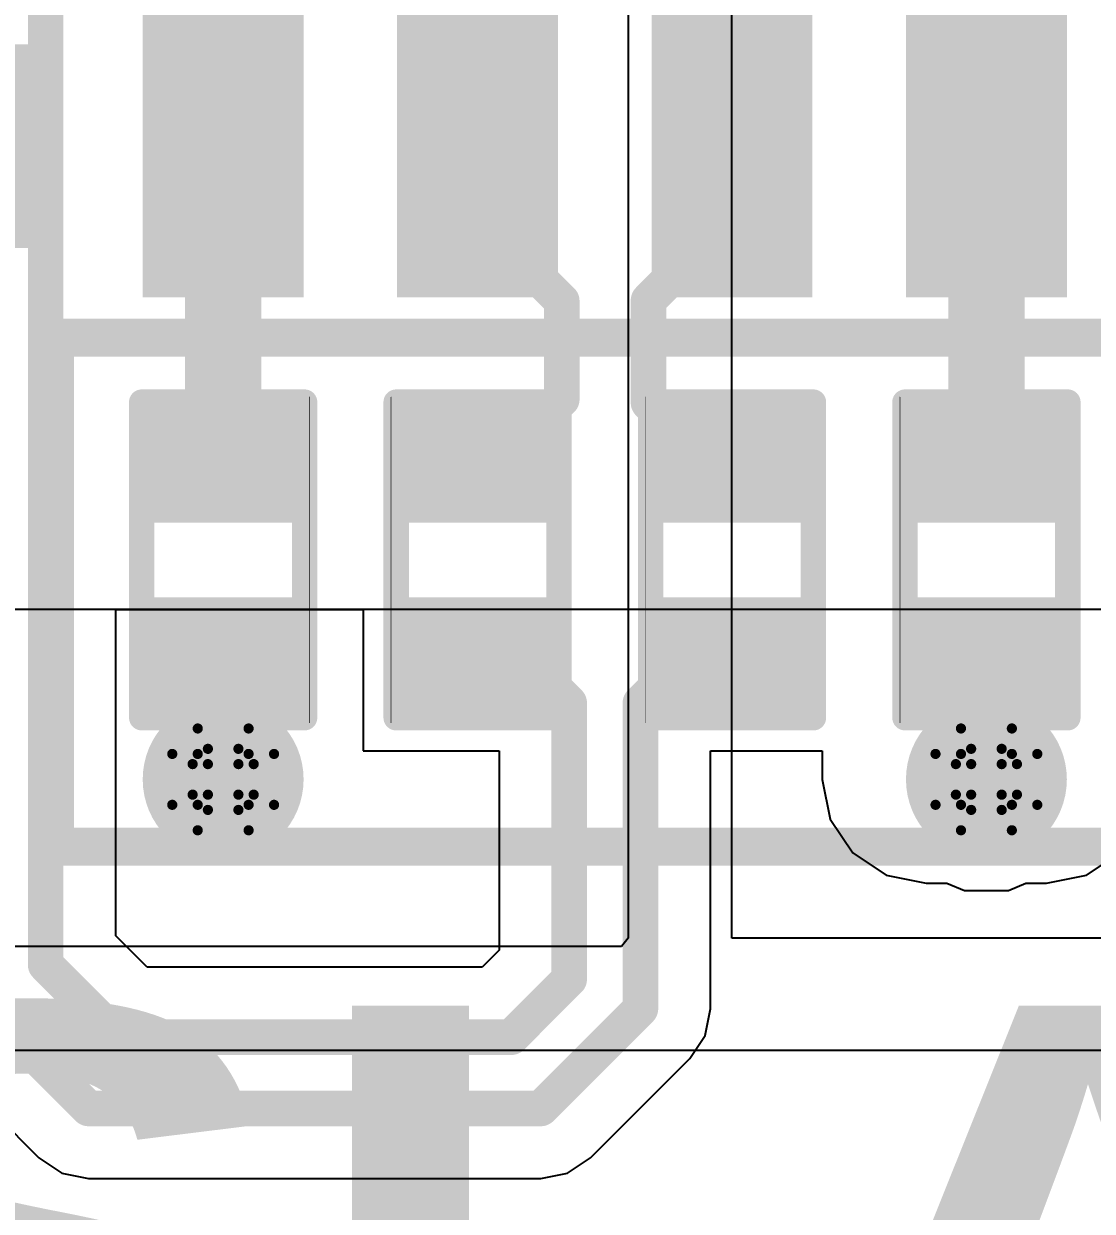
# Model space of a CAD drawing. Header units: inches. Extents: x -5 to 5258, y -4 to 5281.
# Drawn here: x 48.49 to 53.82, y 15.96 to 21.89 of the extents above; entities that cross this region are included whole.
import ezdxf

# ---------------------------------------------------------------- set-up
doc = ezdxf.new("R2010")
doc.units = ezdxf.units.IN
for name, color, linetype in [('Bottom Layer', 5, 'Continuous'), ('Bottom Solder', 6, 'Continuous'), ('Drill Drawing', 1, 'Continuous'), ('Top Layer', 1, 'Continuous'), ('Top Overlay', 2, 'Continuous'), ('Top Paste', 8, 'Continuous'), ('Top Solder', 216, 'Continuous'), ('Via Holes', 16, 'Continuous')]:
    doc.layers.add(name, color=color, linetype=linetype)
doc.styles.add('Arial', font='', dxfattribs={"height": 0.2})
doc.styles.add('Arial Black_Bold', font='', dxfattribs={"height": 0.2})
doc.styles.get('Arial').set_extended_font_data('Arial')
doc.styles.get('Arial Black_Bold').set_extended_font_data('Arial Black', bold=True)

# ---------------------------------------------------------------- blocks, each defined once
blk = doc.blocks.new('SOIC_8_0_154___3_90___W______11')
at = {"layer": 'Top Layer'}
for points in [[(-3.475, 1.605), (-3.475, 2.205), (-1.925, 2.205), (-1.925, 1.605)], [(1.925, 1.605), (1.925, 2.205), (3.475, 2.205), (3.475, 1.605)], [(-3.475, 0.335), (-3.475, 0.935), (-1.925, 0.935), (-1.925, 0.335)], [(1.925, 0.335), (1.925, 0.935), (3.475, 0.935), (3.475, 0.335)], [(-3.475, -0.935), (-3.475, -0.335), (-1.925, -0.335), (-1.925, -0.935)], [(1.925, -0.935), (1.925, -0.335), (3.475, -0.335), (3.475, -0.935)], [(-3.475, -2.205), (-3.475, -1.605), (-1.925, -1.605), (-1.925, -2.205)], [(1.925, -2.205), (1.925, -1.605), (3.475, -1.605), (3.475, -2.205)]]:
    blk.add_hatch(color=1, dxfattribs=at).paths.add_polyline_path(points)
at = {"layer": 'Top Overlay'}
blk.add_hatch(color=2, dxfattribs=at).paths.add_polyline_path([(-1.8382, 1.6258), (-1.4826, 1.6258), (-1.4826, 2.21), (-1.8382, 2.21)])
at = {"layer": 'Top Paste'}
for points in [[(-3.475, 1.605), (-3.475, 2.205), (-1.925, 2.205), (-1.925, 1.605)], [(1.925, 1.605), (1.925, 2.205), (3.475, 2.205), (3.475, 1.605)], [(-3.475, 0.335), (-3.475, 0.935), (-1.925, 0.935), (-1.925, 0.335)], [(1.925, 0.335), (1.925, 0.935), (3.475, 0.935), (3.475, 0.335)], [(-3.475, -0.935), (-3.475, -0.335), (-1.925, -0.335), (-1.925, -0.935)], [(1.925, -0.935), (1.925, -0.335), (3.475, -0.335), (3.475, -0.935)], [(-3.475, -2.205), (-3.475, -1.605), (-1.925, -1.605), (-1.925, -2.205)], [(1.925, -2.205), (1.925, -1.605), (3.475, -1.605), (3.475, -2.205)]]:
    blk.add_hatch(color=8, dxfattribs=at).paths.add_polyline_path(points)
at = {"layer": 'Top Solder'}
for points in [[(-3.5766, 1.5034), (-3.5766, 2.3066), (-1.8234, 2.3066), (-1.8234, 1.5034)], [(1.8234, 1.5034), (1.8234, 2.3066), (3.5766, 2.3066), (3.5766, 1.5034)], [(-3.5766, 0.2334), (-3.5766, 1.0366), (-1.8234, 1.0366), (-1.8234, 0.2334)], [(1.8234, 0.2334), (1.8234, 1.0366), (3.5766, 1.0366), (3.5766, 0.2334)], [(-3.5766, -1.0366), (-3.5766, -0.2334), (-1.8234, -0.2334), (-1.8234, -1.0366)], [(1.8234, -1.0366), (1.8234, -0.2334), (3.5766, -0.2334), (3.5766, -1.0366)], [(-3.5766, -2.3066), (-3.5766, -1.5034), (-1.8234, -1.5034), (-1.8234, -2.3066)], [(1.8234, -2.3066), (1.8234, -1.5034), (3.5766, -1.5034), (3.5766, -2.3066)]]:
    blk.add_hatch(color=216, dxfattribs=at).paths.add_polyline_path(points)
at = {"layer": 'Top Overlay'}
for points in [[(1.8034, 2.5146, 0.127, 0.127, 0), (-1.8288, 2.5146, 0.127, 0.127, 0)], [(-3.667, 1.9304, 0.127, 0.127, 0), (-3.794, 2.0574, 0.127, 0.127, 0)], [(-3.794, 1.8034, 0.127, 0.127, 0), (-3.794, 2.0574, 0.127, 0.127, 0)], [(-3.794, 1.8034, 0.127, 0.127, 0), (-3.667, 1.9304, 0.127, 0.127, 0)], [(1.8034, -2.5146, 0.127, 0.127, 0), (-1.8288, -2.5146, 0.127, 0.127, 0)]]:
    blk.add_lwpolyline(points, format="xyseb", dxfattribs=at)
for points in [[(-1.8605, 2.5146, 0.0635, 0.0635, 1), (-1.7971, 2.5146, 0.0635, 0.0635, 1)], [(1.7716, 2.5146, 0.0635, 0.0635, 1), (1.8352, 2.5146, 0.0635, 0.0635, 1)], [(-3.8258, 2.0574, 0.0635, 0.0635, 1), (-3.7623, 2.0574, 0.0635, 0.0635, 1)], [(-3.8258, 2.0574, 0.0635, 0.0635, 1), (-3.7623, 2.0574, 0.0635, 0.0635, 1)], [(-3.6988, 1.9304, 0.0635, 0.0635, 1), (-3.6353, 1.9304, 0.0635, 0.0635, 1)], [(-3.6988, 1.9304, 0.0635, 0.0635, 1), (-3.6353, 1.9304, 0.0635, 0.0635, 1)], [(-3.8258, 1.8034, 0.0635, 0.0635, 1), (-3.7623, 1.8034, 0.0635, 0.0635, 1)], [(-3.8258, 1.8034, 0.0635, 0.0635, 1), (-3.7623, 1.8034, 0.0635, 0.0635, 1)], [(-1.8605, -2.5146, 0.0635, 0.0635, 1), (-1.7971, -2.5146, 0.0635, 0.0635, 1)], [(1.7716, -2.5146, 0.0635, 0.0635, 1), (1.8352, -2.5146, 0.0635, 0.0635, 1)]]:
    blk.add_lwpolyline(points, format="xyseb", close=True, dxfattribs=at)
blk = doc.blocks.new('R___0402_72')
at = {"layer": 'Top Layer'}
for points in [[(-0.6985, -0.3175), (-0.6985, 0.3175), (-0.2413, 0.3175), (-0.2413, -0.3175)], [(0.2413, -0.3175), (0.2413, 0.3175), (0.6985, 0.3175), (0.6985, -0.3175)]]:
    blk.add_hatch(color=1, dxfattribs=at).paths.add_polyline_path(points)
at = {"layer": 'Top Paste'}
for points in [[(-0.6985, -0.3175), (-0.6985, 0.3175), (-0.2413, 0.3175), (-0.2413, -0.3175)], [(0.2413, -0.3175), (0.2413, 0.3175), (0.6985, 0.3175), (0.6985, -0.3175)]]:
    blk.add_hatch(color=8, dxfattribs=at).paths.add_polyline_path(points)
at = {"layer": 'Top Solder'}
for points in [[(-0.7535, -0.3725), (-0.7535, 0.3725), (-0.1863, 0.3725), (-0.1863, -0.3725)], [(0.1863, -0.3725), (0.1863, 0.3725), (0.7535, 0.3725), (0.7535, -0.3725)]]:
    blk.add_hatch(color=216, dxfattribs=at).paths.add_polyline_path(points)
at = {"layer": 'Top Overlay'}
for points in [[(-0.7874, 0.4064, 0.127, 0.127, 0), (0.7874, 0.4064, 0.127, 0.127, 0)], [(-0.7874, 0.4064, 0.127, 0.127, 0), (-0.7874, -0.4064, 0.127, 0.127, 0)], [(0.7874, 0.4064, 0.127, 0.127, 0), (0.7874, -0.4064, 0.127, 0.127, 0)], [(-0.7874, -0.4064, 0.127, 0.127, 0), (0.7874, -0.4064, 0.127, 0.127, 0)], [(-0.8128, -0.4318, 0.00323, 0.00323, 0), (0.8128, -0.4318, 0.00323, 0.00323, 0)]]:
    blk.add_lwpolyline(points, format="xyseb", dxfattribs=at)
for points in [[(-0.8191, 0.4064, 0.0635, 0.0635, 1), (-0.7556, 0.4064, 0.0635, 0.0635, 1)], [(-0.8191, 0.4064, 0.0635, 0.0635, 1), (-0.7556, 0.4064, 0.0635, 0.0635, 1)], [(0.7556, 0.4064, 0.0635, 0.0635, 1), (0.8191, 0.4064, 0.0635, 0.0635, 1)], [(0.7556, 0.4064, 0.0635, 0.0635, 1), (0.8191, 0.4064, 0.0635, 0.0635, 1)], [(-0.8191, -0.4064, 0.0635, 0.0635, 1), (-0.7556, -0.4064, 0.0635, 0.0635, 1)], [(-0.8191, -0.4064, 0.0635, 0.0635, 1), (-0.7556, -0.4064, 0.0635, 0.0635, 1)], [(0.7556, -0.4064, 0.0635, 0.0635, 1), (0.8191, -0.4064, 0.0635, 0.0635, 1)], [(0.7556, -0.4064, 0.0635, 0.0635, 1), (0.8191, -0.4064, 0.0635, 0.0635, 1)], [(-0.8136, -0.4318, 0.00161, 0.00161, 1), (-0.812, -0.4318, 0.00161, 0.00161, 1)], [(0.812, -0.4318, 0.00161, 0.00161, 1), (0.8136, -0.4318, 0.00161, 0.00161, 1)]]:
    blk.add_lwpolyline(points, format="xyseb", close=True, dxfattribs=at)
blk = doc.blocks.new('R___0402_75')
at = {"layer": 'Top Layer'}
for points in [[(-0.6985, -0.3175), (-0.6985, 0.3175), (-0.2413, 0.3175), (-0.2413, -0.3175)], [(0.2413, -0.3175), (0.2413, 0.3175), (0.6985, 0.3175), (0.6985, -0.3175)]]:
    blk.add_hatch(color=1, dxfattribs=at).paths.add_polyline_path(points)
at = {"layer": 'Top Paste'}
for points in [[(-0.6985, -0.3175), (-0.6985, 0.3175), (-0.2413, 0.3175), (-0.2413, -0.3175)], [(0.2413, -0.3175), (0.2413, 0.3175), (0.6985, 0.3175), (0.6985, -0.3175)]]:
    blk.add_hatch(color=8, dxfattribs=at).paths.add_polyline_path(points)
at = {"layer": 'Top Solder'}
for points in [[(-0.7535, -0.3725), (-0.7535, 0.3725), (-0.1863, 0.3725), (-0.1863, -0.3725)], [(0.1863, -0.3725), (0.1863, 0.3725), (0.7535, 0.3725), (0.7535, -0.3725)]]:
    blk.add_hatch(color=216, dxfattribs=at).paths.add_polyline_path(points)
at = {"layer": 'Top Overlay'}
for points in [[(0.7874, 0.4064, 0.127, 0.127, 0), (-0.7874, 0.4064, 0.127, 0.127, 0)], [(-0.7874, -0.4064, 0.127, 0.127, 0), (-0.7874, 0.4064, 0.127, 0.127, 0)], [(0.7874, -0.4064, 0.127, 0.127, 0), (0.7874, 0.4064, 0.127, 0.127, 0)], [(0.7874, -0.4064, 0.127, 0.127, 0), (-0.7874, -0.4064, 0.127, 0.127, 0)], [(0.8128, -0.4318, 0.00323, 0.00323, 0), (-0.8128, -0.4318, 0.00323, 0.00323, 0)]]:
    blk.add_lwpolyline(points, format="xyseb", dxfattribs=at)
for points in [[(-0.8191, 0.4064, 0.0635, 0.0635, 1), (-0.7556, 0.4064, 0.0635, 0.0635, 1)], [(-0.8191, 0.4064, 0.0635, 0.0635, 1), (-0.7556, 0.4064, 0.0635, 0.0635, 1)], [(0.7556, 0.4064, 0.0635, 0.0635, 1), (0.8191, 0.4064, 0.0635, 0.0635, 1)], [(0.7556, 0.4064, 0.0635, 0.0635, 1), (0.8191, 0.4064, 0.0635, 0.0635, 1)], [(-0.8191, -0.4064, 0.0635, 0.0635, 1), (-0.7556, -0.4064, 0.0635, 0.0635, 1)], [(-0.8191, -0.4064, 0.0635, 0.0635, 1), (-0.7556, -0.4064, 0.0635, 0.0635, 1)], [(0.7556, -0.4064, 0.0635, 0.0635, 1), (0.8191, -0.4064, 0.0635, 0.0635, 1)], [(0.7556, -0.4064, 0.0635, 0.0635, 1), (0.8191, -0.4064, 0.0635, 0.0635, 1)], [(-0.8136, -0.4318, 0.00161, 0.00161, 1), (-0.812, -0.4318, 0.00161, 0.00161, 1)], [(0.812, -0.4318, 0.00161, 0.00161, 1), (0.8136, -0.4318, 0.00161, 0.00161, 1)]]:
    blk.add_lwpolyline(points, format="xyseb", close=True, dxfattribs=at)
blk = doc.blocks.new('R___0402_80')
at = {"layer": 'Top Layer'}
for points in [[(-0.6985, -0.3175), (-0.6985, 0.3175), (-0.2413, 0.3175), (-0.2413, -0.3175)], [(0.2413, -0.3175), (0.2413, 0.3175), (0.6985, 0.3175), (0.6985, -0.3175)]]:
    blk.add_hatch(color=1, dxfattribs=at).paths.add_polyline_path(points)
at = {"layer": 'Top Paste'}
for points in [[(-0.6985, -0.3175), (-0.6985, 0.3175), (-0.2413, 0.3175), (-0.2413, -0.3175)], [(0.2413, -0.3175), (0.2413, 0.3175), (0.6985, 0.3175), (0.6985, -0.3175)]]:
    blk.add_hatch(color=8, dxfattribs=at).paths.add_polyline_path(points)
at = {"layer": 'Top Solder'}
for points in [[(-0.7535, -0.3725), (-0.7535, 0.3725), (-0.1863, 0.3725), (-0.1863, -0.3725)], [(0.1863, -0.3725), (0.1863, 0.3725), (0.7535, 0.3725), (0.7535, -0.3725)]]:
    blk.add_hatch(color=216, dxfattribs=at).paths.add_polyline_path(points)
at = {"layer": 'Top Overlay'}
for points in [[(0.7874, 0.4064, 0.127, 0.127, 0), (-0.7874, 0.4064, 0.127, 0.127, 0)], [(-0.7874, -0.4064, 0.127, 0.127, 0), (-0.7874, 0.4064, 0.127, 0.127, 0)], [(0.7874, -0.4064, 0.127, 0.127, 0), (0.7874, 0.4064, 0.127, 0.127, 0)], [(0.7874, -0.4064, 0.127, 0.127, 0), (-0.7874, -0.4064, 0.127, 0.127, 0)], [(0.8128, -0.4318, 0.00323, 0.00323, 0), (-0.8128, -0.4318, 0.00323, 0.00323, 0)]]:
    blk.add_lwpolyline(points, format="xyseb", dxfattribs=at)
for points in [[(-0.8191, 0.4064, 0.0635, 0.0635, 1), (-0.7556, 0.4064, 0.0635, 0.0635, 1)], [(-0.8191, 0.4064, 0.0635, 0.0635, 1), (-0.7556, 0.4064, 0.0635, 0.0635, 1)], [(0.7556, 0.4064, 0.0635, 0.0635, 1), (0.8191, 0.4064, 0.0635, 0.0635, 1)], [(0.7556, 0.4064, 0.0635, 0.0635, 1), (0.8191, 0.4064, 0.0635, 0.0635, 1)], [(-0.8191, -0.4064, 0.0635, 0.0635, 1), (-0.7556, -0.4064, 0.0635, 0.0635, 1)], [(-0.8191, -0.4064, 0.0635, 0.0635, 1), (-0.7556, -0.4064, 0.0635, 0.0635, 1)], [(0.7556, -0.4064, 0.0635, 0.0635, 1), (0.8191, -0.4064, 0.0635, 0.0635, 1)], [(0.7556, -0.4064, 0.0635, 0.0635, 1), (0.8191, -0.4064, 0.0635, 0.0635, 1)], [(-0.8136, -0.4318, 0.00161, 0.00161, 1), (-0.812, -0.4318, 0.00161, 0.00161, 1)], [(0.812, -0.4318, 0.00161, 0.00161, 1), (0.8136, -0.4318, 0.00161, 0.00161, 1)]]:
    blk.add_lwpolyline(points, format="xyseb", close=True, dxfattribs=at)
blk = doc.blocks.new('R___0402_83')
at = {"layer": 'Top Layer'}
for points in [[(-0.6985, -0.3175), (-0.6985, 0.3175), (-0.2413, 0.3175), (-0.2413, -0.3175)], [(0.2413, -0.3175), (0.2413, 0.3175), (0.6985, 0.3175), (0.6985, -0.3175)]]:
    blk.add_hatch(color=1, dxfattribs=at).paths.add_polyline_path(points)
at = {"layer": 'Top Paste'}
for points in [[(-0.6985, -0.3175), (-0.6985, 0.3175), (-0.2413, 0.3175), (-0.2413, -0.3175)], [(0.2413, -0.3175), (0.2413, 0.3175), (0.6985, 0.3175), (0.6985, -0.3175)]]:
    blk.add_hatch(color=8, dxfattribs=at).paths.add_polyline_path(points)
at = {"layer": 'Top Solder'}
for points in [[(-0.7535, -0.3725), (-0.7535, 0.3725), (-0.1863, 0.3725), (-0.1863, -0.3725)], [(0.1863, -0.3725), (0.1863, 0.3725), (0.7535, 0.3725), (0.7535, -0.3725)]]:
    blk.add_hatch(color=216, dxfattribs=at).paths.add_polyline_path(points)
at = {"layer": 'Top Overlay'}
for points in [[(0.7874, 0.4064, 0.127, 0.127, 0), (-0.7874, 0.4064, 0.127, 0.127, 0)], [(-0.7874, -0.4064, 0.127, 0.127, 0), (-0.7874, 0.4064, 0.127, 0.127, 0)], [(0.7874, -0.4064, 0.127, 0.127, 0), (0.7874, 0.4064, 0.127, 0.127, 0)], [(0.7874, -0.4064, 0.127, 0.127, 0), (-0.7874, -0.4064, 0.127, 0.127, 0)], [(0.8128, -0.4318, 0.00323, 0.00323, 0), (-0.8128, -0.4318, 0.00323, 0.00323, 0)]]:
    blk.add_lwpolyline(points, format="xyseb", dxfattribs=at)
for points in [[(-0.8191, 0.4064, 0.0635, 0.0635, 1), (-0.7556, 0.4064, 0.0635, 0.0635, 1)], [(-0.8191, 0.4064, 0.0635, 0.0635, 1), (-0.7556, 0.4064, 0.0635, 0.0635, 1)], [(0.7556, 0.4064, 0.0635, 0.0635, 1), (0.8191, 0.4064, 0.0635, 0.0635, 1)], [(0.7556, 0.4064, 0.0635, 0.0635, 1), (0.8191, 0.4064, 0.0635, 0.0635, 1)], [(-0.8191, -0.4064, 0.0635, 0.0635, 1), (-0.7556, -0.4064, 0.0635, 0.0635, 1)], [(-0.8191, -0.4064, 0.0635, 0.0635, 1), (-0.7556, -0.4064, 0.0635, 0.0635, 1)], [(0.7556, -0.4064, 0.0635, 0.0635, 1), (0.8191, -0.4064, 0.0635, 0.0635, 1)], [(0.7556, -0.4064, 0.0635, 0.0635, 1), (0.8191, -0.4064, 0.0635, 0.0635, 1)], [(-0.8136, -0.4318, 0.00161, 0.00161, 1), (-0.812, -0.4318, 0.00161, 0.00161, 1)], [(0.812, -0.4318, 0.00161, 0.00161, 1), (0.8136, -0.4318, 0.00161, 0.00161, 1)]]:
    blk.add_lwpolyline(points, format="xyseb", close=True, dxfattribs=at)

msp = doc.modelspace()

# ---------------------------------------------------------------- hatches: boundary and pattern name
at = {"layer": 'Bottom Layer'}
h = msp.add_hatch(color=5, dxfattribs=at)
edge = h.paths.add_edge_path()
edge.add_arc((49.4814, 18.116), 0.3, 0, 360)
h = msp.add_hatch(color=5, dxfattribs=at)
edge = h.paths.add_edge_path()
edge.add_arc((53.2914, 18.116), 0.3, 0, 360)
at = {"layer": 'Bottom Solder'}
h = msp.add_hatch(color=6, dxfattribs=at)
edge = h.paths.add_edge_path()
edge.add_arc((49.4814, 18.116), 0.4016, 0, 360)
h = msp.add_hatch(color=6, dxfattribs=at)
edge = h.paths.add_edge_path()
edge.add_arc((53.2914, 18.116), 0.4016, 0, 360)
at = {"layer": 'Top Layer'}
for points in [[(49.7821, 18.7424), (49.18, 18.7424), (49.18, 18.116), (49.7821, 18.116)], [(53.5921, 18.7424), (52.99, 18.7424), (52.99, 18.116), (53.5921, 18.116)]]:
    msp.add_hatch(color=1, dxfattribs=at).paths.add_polyline_path(points)
h = msp.add_hatch(color=1, dxfattribs=at)
edge = h.paths.add_edge_path()
edge.add_arc((49.4814, 18.116), 0.3, 0, 360)
h = msp.add_hatch(color=1, dxfattribs=at)
edge = h.paths.add_edge_path()
edge.add_arc((53.2914, 18.116), 0.3, 0, 360)
at = {"layer": 'Top Solder'}
h = msp.add_hatch(color=216, dxfattribs=at)
edge = h.paths.add_edge_path()
edge.add_arc((49.4814, 18.116), 0.4016, 0, 360)
h = msp.add_hatch(color=216, dxfattribs=at)
edge = h.paths.add_edge_path()
edge.add_arc((53.2914, 18.116), 0.4016, 0, 360)
at = {"layer": 'Via Holes'}
h = msp.add_hatch(color=7, dxfattribs=at)
edge = h.paths.add_edge_path()
edge.add_arc((49.4814, 18.116), 0.15, 0, 360)
h = msp.add_hatch(color=7, dxfattribs=at)
edge = h.paths.add_edge_path()
edge.add_arc((53.2914, 18.116), 0.15, 0, 360)

# ---------------------------------------------------------------- linework, layer by layer
at = {"layer": 'Bottom Layer'}
for p, q in [((52.0214, 17.3228), (52.0214, 26.4633)), ((51.5035, 25.9453), (51.5035, 17.3228)), ((51.5035, 17.3228), (51.4699, 17.282)), ((62.8396, 17.3228), (52.0214, 17.3228)), ((51.4699, 17.282), (12.167, 17.282)), ((12.167, 16.764), (63.373, 16.764))]:
    msp.add_line(p, q, dxfattribs=at)
at = {"layer": 'Drill Drawing'}
for points in [[(49.3544, 18.243, 0.0508, 0.0508, 0), (49.3544, 18.37, 0.0508, 0.0508, 0)], [(49.3544, 18.37, 0.0508, 0.0508, 0), (49.6084, 18.37, 0.0508, 0.0508, 0)], [(49.6084, 18.243, 0.0508, 0.0508, 0), (49.6084, 18.37, 0.0508, 0.0508, 0)], [(53.1644, 18.243, 0.0508, 0.0508, 0), (53.1644, 18.37, 0.0508, 0.0508, 0)], [(53.1644, 18.37, 0.0508, 0.0508, 0), (53.4184, 18.37, 0.0508, 0.0508, 0)], [(53.4184, 18.243, 0.0508, 0.0508, 0), (53.4184, 18.37, 0.0508, 0.0508, 0)], [(49.2274, 17.989, 0.0508, 0.0508, 0), (49.2274, 18.243, 0.0508, 0.0508, 0)], [(49.2274, 18.243, 0.0508, 0.0508, 0), (49.3544, 18.243, 0.0508, 0.0508, 0)], [(49.4052, 18.1922, 0.0508, 0.0508, 0), (49.4052, 18.2684, 0.0508, 0.0508, 0)], [(49.4052, 18.2684, 0.0508, 0.0508, 0), (49.5576, 18.2684, 0.0508, 0.0508, 0)], [(49.5576, 18.1922, 0.0508, 0.0508, 0), (49.5576, 18.2684, 0.0508, 0.0508, 0)], [(49.6084, 18.243, 0.0508, 0.0508, 0), (49.7354, 18.243, 0.0508, 0.0508, 0)], [(49.7354, 17.989, 0.0508, 0.0508, 0), (49.7354, 18.243, 0.0508, 0.0508, 0)], [(53.0374, 17.989, 0.0508, 0.0508, 0), (53.0374, 18.243, 0.0508, 0.0508, 0)], [(53.0374, 18.243, 0.0508, 0.0508, 0), (53.1644, 18.243, 0.0508, 0.0508, 0)], [(53.2152, 18.1922, 0.0508, 0.0508, 0), (53.2152, 18.2684, 0.0508, 0.0508, 0)], [(53.2152, 18.2684, 0.0508, 0.0508, 0), (53.3676, 18.2684, 0.0508, 0.0508, 0)], [(53.3676, 18.1922, 0.0508, 0.0508, 0), (53.3676, 18.2684, 0.0508, 0.0508, 0)], [(53.4184, 18.243, 0.0508, 0.0508, 0), (53.5454, 18.243, 0.0508, 0.0508, 0)], [(53.5454, 17.989, 0.0508, 0.0508, 0), (53.5454, 18.243, 0.0508, 0.0508, 0)], [(49.329, 18.0398, 0.0508, 0.0508, 0), (49.329, 18.1922, 0.0508, 0.0508, 0)], [(49.329, 18.1922, 0.0508, 0.0508, 0), (49.4052, 18.1922, 0.0508, 0.0508, 0)], [(49.5576, 18.1922, 0.0508, 0.0508, 0), (49.6338, 18.1922, 0.0508, 0.0508, 0)], [(49.6338, 18.0398, 0.0508, 0.0508, 0), (49.6338, 18.1922, 0.0508, 0.0508, 0)], [(53.139, 18.0398, 0.0508, 0.0508, 0), (53.139, 18.1922, 0.0508, 0.0508, 0)], [(53.139, 18.1922, 0.0508, 0.0508, 0), (53.2152, 18.1922, 0.0508, 0.0508, 0)], [(53.3676, 18.1922, 0.0508, 0.0508, 0), (53.4438, 18.1922, 0.0508, 0.0508, 0)], [(53.4438, 18.0398, 0.0508, 0.0508, 0), (53.4438, 18.1922, 0.0508, 0.0508, 0)], [(49.329, 18.0398, 0.0508, 0.0508, 0), (49.4052, 18.0398, 0.0508, 0.0508, 0)], [(49.4052, 17.9636, 0.0508, 0.0508, 0), (49.4052, 18.0398, 0.0508, 0.0508, 0)], [(49.5576, 18.0398, 0.0508, 0.0508, 0), (49.6338, 18.0398, 0.0508, 0.0508, 0)], [(49.5576, 17.9636, 0.0508, 0.0508, 0), (49.5576, 18.0398, 0.0508, 0.0508, 0)], [(53.139, 18.0398, 0.0508, 0.0508, 0), (53.2152, 18.0398, 0.0508, 0.0508, 0)], [(53.2152, 17.9636, 0.0508, 0.0508, 0), (53.2152, 18.0398, 0.0508, 0.0508, 0)], [(53.3676, 18.0398, 0.0508, 0.0508, 0), (53.4438, 18.0398, 0.0508, 0.0508, 0)], [(53.3676, 17.9636, 0.0508, 0.0508, 0), (53.3676, 18.0398, 0.0508, 0.0508, 0)], [(49.2274, 17.989, 0.0508, 0.0508, 0), (49.3544, 17.989, 0.0508, 0.0508, 0)], [(49.3544, 17.862, 0.0508, 0.0508, 0), (49.3544, 17.989, 0.0508, 0.0508, 0)], [(49.4052, 17.9636, 0.0508, 0.0508, 0), (49.5576, 17.9636, 0.0508, 0.0508, 0)], [(49.6084, 17.989, 0.0508, 0.0508, 0), (49.7354, 17.989, 0.0508, 0.0508, 0)], [(49.6084, 17.862, 0.0508, 0.0508, 0), (49.6084, 17.989, 0.0508, 0.0508, 0)], [(53.0374, 17.989, 0.0508, 0.0508, 0), (53.1644, 17.989, 0.0508, 0.0508, 0)], [(53.1644, 17.862, 0.0508, 0.0508, 0), (53.1644, 17.989, 0.0508, 0.0508, 0)], [(53.2152, 17.9636, 0.0508, 0.0508, 0), (53.3676, 17.9636, 0.0508, 0.0508, 0)], [(53.4184, 17.989, 0.0508, 0.0508, 0), (53.5454, 17.989, 0.0508, 0.0508, 0)], [(53.4184, 17.862, 0.0508, 0.0508, 0), (53.4184, 17.989, 0.0508, 0.0508, 0)], [(49.3544, 17.862, 0.0508, 0.0508, 0), (49.6084, 17.862, 0.0508, 0.0508, 0)], [(53.1644, 17.862, 0.0508, 0.0508, 0), (53.4184, 17.862, 0.0508, 0.0508, 0)]]:
    msp.add_lwpolyline(points, format="xyseb", dxfattribs=at)
for points in [[(49.3417, 18.37, 0.0254, 0.0254, 1), (49.3671, 18.37, 0.0254, 0.0254, 1)], [(49.3417, 18.37, 0.0254, 0.0254, 1), (49.3671, 18.37, 0.0254, 0.0254, 1)], [(49.5957, 18.37, 0.0254, 0.0254, 1), (49.6211, 18.37, 0.0254, 0.0254, 1)], [(49.5957, 18.37, 0.0254, 0.0254, 1), (49.6211, 18.37, 0.0254, 0.0254, 1)], [(53.1517, 18.37, 0.0254, 0.0254, 1), (53.1771, 18.37, 0.0254, 0.0254, 1)], [(53.1517, 18.37, 0.0254, 0.0254, 1), (53.1771, 18.37, 0.0254, 0.0254, 1)], [(53.4057, 18.37, 0.0254, 0.0254, 1), (53.4311, 18.37, 0.0254, 0.0254, 1)], [(53.4057, 18.37, 0.0254, 0.0254, 1), (53.4311, 18.37, 0.0254, 0.0254, 1)], [(49.2147, 18.243, 0.0254, 0.0254, 1), (49.2401, 18.243, 0.0254, 0.0254, 1)], [(49.2147, 18.243, 0.0254, 0.0254, 1), (49.2401, 18.243, 0.0254, 0.0254, 1)], [(49.3417, 18.243, 0.0254, 0.0254, 1), (49.3671, 18.243, 0.0254, 0.0254, 1)], [(49.3417, 18.243, 0.0254, 0.0254, 1), (49.3671, 18.243, 0.0254, 0.0254, 1)], [(49.3925, 18.2684, 0.0254, 0.0254, 1), (49.4179, 18.2684, 0.0254, 0.0254, 1)], [(49.3925, 18.2684, 0.0254, 0.0254, 1), (49.4179, 18.2684, 0.0254, 0.0254, 1)], [(49.5449, 18.2684, 0.0254, 0.0254, 1), (49.5703, 18.2684, 0.0254, 0.0254, 1)], [(49.5449, 18.2684, 0.0254, 0.0254, 1), (49.5703, 18.2684, 0.0254, 0.0254, 1)], [(49.5957, 18.243, 0.0254, 0.0254, 1), (49.6211, 18.243, 0.0254, 0.0254, 1)], [(49.5957, 18.243, 0.0254, 0.0254, 1), (49.6211, 18.243, 0.0254, 0.0254, 1)], [(49.7227, 18.243, 0.0254, 0.0254, 1), (49.7481, 18.243, 0.0254, 0.0254, 1)], [(49.7227, 18.243, 0.0254, 0.0254, 1), (49.7481, 18.243, 0.0254, 0.0254, 1)], [(53.0247, 18.243, 0.0254, 0.0254, 1), (53.0501, 18.243, 0.0254, 0.0254, 1)], [(53.0247, 18.243, 0.0254, 0.0254, 1), (53.0501, 18.243, 0.0254, 0.0254, 1)], [(53.1517, 18.243, 0.0254, 0.0254, 1), (53.1771, 18.243, 0.0254, 0.0254, 1)], [(53.1517, 18.243, 0.0254, 0.0254, 1), (53.1771, 18.243, 0.0254, 0.0254, 1)], [(53.2025, 18.2684, 0.0254, 0.0254, 1), (53.2279, 18.2684, 0.0254, 0.0254, 1)], [(53.2025, 18.2684, 0.0254, 0.0254, 1), (53.2279, 18.2684, 0.0254, 0.0254, 1)], [(53.3549, 18.2684, 0.0254, 0.0254, 1), (53.3803, 18.2684, 0.0254, 0.0254, 1)], [(53.3549, 18.2684, 0.0254, 0.0254, 1), (53.3803, 18.2684, 0.0254, 0.0254, 1)], [(53.4057, 18.243, 0.0254, 0.0254, 1), (53.4311, 18.243, 0.0254, 0.0254, 1)], [(53.4057, 18.243, 0.0254, 0.0254, 1), (53.4311, 18.243, 0.0254, 0.0254, 1)], [(53.5327, 18.243, 0.0254, 0.0254, 1), (53.5581, 18.243, 0.0254, 0.0254, 1)], [(53.5327, 18.243, 0.0254, 0.0254, 1), (53.5581, 18.243, 0.0254, 0.0254, 1)], [(49.3163, 18.1922, 0.0254, 0.0254, 1), (49.3417, 18.1922, 0.0254, 0.0254, 1)], [(49.3163, 18.1922, 0.0254, 0.0254, 1), (49.3417, 18.1922, 0.0254, 0.0254, 1)], [(49.3925, 18.1922, 0.0254, 0.0254, 1), (49.4179, 18.1922, 0.0254, 0.0254, 1)], [(49.3925, 18.1922, 0.0254, 0.0254, 1), (49.4179, 18.1922, 0.0254, 0.0254, 1)], [(49.5449, 18.1922, 0.0254, 0.0254, 1), (49.5703, 18.1922, 0.0254, 0.0254, 1)], [(49.5449, 18.1922, 0.0254, 0.0254, 1), (49.5703, 18.1922, 0.0254, 0.0254, 1)], [(49.6211, 18.1922, 0.0254, 0.0254, 1), (49.6465, 18.1922, 0.0254, 0.0254, 1)], [(49.6211, 18.1922, 0.0254, 0.0254, 1), (49.6465, 18.1922, 0.0254, 0.0254, 1)], [(53.1263, 18.1922, 0.0254, 0.0254, 1), (53.1517, 18.1922, 0.0254, 0.0254, 1)], [(53.1263, 18.1922, 0.0254, 0.0254, 1), (53.1517, 18.1922, 0.0254, 0.0254, 1)], [(53.2025, 18.1922, 0.0254, 0.0254, 1), (53.2279, 18.1922, 0.0254, 0.0254, 1)], [(53.2025, 18.1922, 0.0254, 0.0254, 1), (53.2279, 18.1922, 0.0254, 0.0254, 1)], [(53.3549, 18.1922, 0.0254, 0.0254, 1), (53.3803, 18.1922, 0.0254, 0.0254, 1)], [(53.3549, 18.1922, 0.0254, 0.0254, 1), (53.3803, 18.1922, 0.0254, 0.0254, 1)], [(53.4311, 18.1922, 0.0254, 0.0254, 1), (53.4565, 18.1922, 0.0254, 0.0254, 1)], [(53.4311, 18.1922, 0.0254, 0.0254, 1), (53.4565, 18.1922, 0.0254, 0.0254, 1)], [(49.3163, 18.0398, 0.0254, 0.0254, 1), (49.3417, 18.0398, 0.0254, 0.0254, 1)], [(49.3163, 18.0398, 0.0254, 0.0254, 1), (49.3417, 18.0398, 0.0254, 0.0254, 1)], [(49.3925, 18.0398, 0.0254, 0.0254, 1), (49.4179, 18.0398, 0.0254, 0.0254, 1)], [(49.3925, 18.0398, 0.0254, 0.0254, 1), (49.4179, 18.0398, 0.0254, 0.0254, 1)], [(49.5449, 18.0398, 0.0254, 0.0254, 1), (49.5703, 18.0398, 0.0254, 0.0254, 1)], [(49.5449, 18.0398, 0.0254, 0.0254, 1), (49.5703, 18.0398, 0.0254, 0.0254, 1)], [(49.6211, 18.0398, 0.0254, 0.0254, 1), (49.6465, 18.0398, 0.0254, 0.0254, 1)], [(49.6211, 18.0398, 0.0254, 0.0254, 1), (49.6465, 18.0398, 0.0254, 0.0254, 1)], [(53.1263, 18.0398, 0.0254, 0.0254, 1), (53.1517, 18.0398, 0.0254, 0.0254, 1)], [(53.1263, 18.0398, 0.0254, 0.0254, 1), (53.1517, 18.0398, 0.0254, 0.0254, 1)], [(53.2025, 18.0398, 0.0254, 0.0254, 1), (53.2279, 18.0398, 0.0254, 0.0254, 1)], [(53.2025, 18.0398, 0.0254, 0.0254, 1), (53.2279, 18.0398, 0.0254, 0.0254, 1)], [(53.3549, 18.0398, 0.0254, 0.0254, 1), (53.3803, 18.0398, 0.0254, 0.0254, 1)], [(53.3549, 18.0398, 0.0254, 0.0254, 1), (53.3803, 18.0398, 0.0254, 0.0254, 1)], [(53.4311, 18.0398, 0.0254, 0.0254, 1), (53.4565, 18.0398, 0.0254, 0.0254, 1)], [(53.4311, 18.0398, 0.0254, 0.0254, 1), (53.4565, 18.0398, 0.0254, 0.0254, 1)], [(49.2147, 17.989, 0.0254, 0.0254, 1), (49.2401, 17.989, 0.0254, 0.0254, 1)], [(49.2147, 17.989, 0.0254, 0.0254, 1), (49.2401, 17.989, 0.0254, 0.0254, 1)], [(49.3417, 17.989, 0.0254, 0.0254, 1), (49.3671, 17.989, 0.0254, 0.0254, 1)], [(49.3417, 17.989, 0.0254, 0.0254, 1), (49.3671, 17.989, 0.0254, 0.0254, 1)], [(49.3925, 17.9636, 0.0254, 0.0254, 1), (49.4179, 17.9636, 0.0254, 0.0254, 1)], [(49.3925, 17.9636, 0.0254, 0.0254, 1), (49.4179, 17.9636, 0.0254, 0.0254, 1)], [(49.5449, 17.9636, 0.0254, 0.0254, 1), (49.5703, 17.9636, 0.0254, 0.0254, 1)], [(49.5449, 17.9636, 0.0254, 0.0254, 1), (49.5703, 17.9636, 0.0254, 0.0254, 1)], [(49.5957, 17.989, 0.0254, 0.0254, 1), (49.6211, 17.989, 0.0254, 0.0254, 1)], [(49.5957, 17.989, 0.0254, 0.0254, 1), (49.6211, 17.989, 0.0254, 0.0254, 1)], [(49.7227, 17.989, 0.0254, 0.0254, 1), (49.7481, 17.989, 0.0254, 0.0254, 1)], [(49.7227, 17.989, 0.0254, 0.0254, 1), (49.7481, 17.989, 0.0254, 0.0254, 1)], [(53.0247, 17.989, 0.0254, 0.0254, 1), (53.0501, 17.989, 0.0254, 0.0254, 1)], [(53.0247, 17.989, 0.0254, 0.0254, 1), (53.0501, 17.989, 0.0254, 0.0254, 1)], [(53.1517, 17.989, 0.0254, 0.0254, 1), (53.1771, 17.989, 0.0254, 0.0254, 1)], [(53.1517, 17.989, 0.0254, 0.0254, 1), (53.1771, 17.989, 0.0254, 0.0254, 1)], [(53.2025, 17.9636, 0.0254, 0.0254, 1), (53.2279, 17.9636, 0.0254, 0.0254, 1)], [(53.2025, 17.9636, 0.0254, 0.0254, 1), (53.2279, 17.9636, 0.0254, 0.0254, 1)], [(53.3549, 17.9636, 0.0254, 0.0254, 1), (53.3803, 17.9636, 0.0254, 0.0254, 1)], [(53.3549, 17.9636, 0.0254, 0.0254, 1), (53.3803, 17.9636, 0.0254, 0.0254, 1)], [(53.4057, 17.989, 0.0254, 0.0254, 1), (53.4311, 17.989, 0.0254, 0.0254, 1)], [(53.4057, 17.989, 0.0254, 0.0254, 1), (53.4311, 17.989, 0.0254, 0.0254, 1)], [(53.5327, 17.989, 0.0254, 0.0254, 1), (53.5581, 17.989, 0.0254, 0.0254, 1)], [(53.5327, 17.989, 0.0254, 0.0254, 1), (53.5581, 17.989, 0.0254, 0.0254, 1)], [(49.3417, 17.862, 0.0254, 0.0254, 1), (49.3671, 17.862, 0.0254, 0.0254, 1)], [(49.3417, 17.862, 0.0254, 0.0254, 1), (49.3671, 17.862, 0.0254, 0.0254, 1)], [(49.5957, 17.862, 0.0254, 0.0254, 1), (49.6211, 17.862, 0.0254, 0.0254, 1)], [(49.5957, 17.862, 0.0254, 0.0254, 1), (49.6211, 17.862, 0.0254, 0.0254, 1)], [(53.1517, 17.862, 0.0254, 0.0254, 1), (53.1771, 17.862, 0.0254, 0.0254, 1)], [(53.1517, 17.862, 0.0254, 0.0254, 1), (53.1771, 17.862, 0.0254, 0.0254, 1)], [(53.4057, 17.862, 0.0254, 0.0254, 1), (53.4311, 17.862, 0.0254, 0.0254, 1)], [(53.4057, 17.862, 0.0254, 0.0254, 1), (53.4311, 17.862, 0.0254, 0.0254, 1)]]:
    msp.add_lwpolyline(points, format="xyseb", close=True, dxfattribs=at)
at = {"layer": 'Top Layer'}
for p, q in [((54.1045, 18.9635), (44.6435, 18.9635)), ((48.945, 17.3354), (48.945, 18.9635)), ((48.945, 18.9635), (50.18, 18.9635)), ((50.18, 18.9635), (50.18, 18.2586)), ((50.18, 18.2586), (50.8574, 18.2586)), ((50.8574, 18.2586), (50.859, 18.2583)), ((50.859, 18.2583), (50.859, 17.2632)), ((51.9139, 18.2583), (51.9155, 18.2586)), ((51.9139, 16.9711), (51.9139, 18.2583)), ((51.9155, 18.2586), (52.4721, 18.2586)), ((52.4721, 18.2586), (52.4721, 18.116)), ((52.4721, 18.116), (52.5115, 17.9178)), ((52.5115, 17.9178), (52.6238, 17.7497)), ((52.6238, 17.7497), (52.7918, 17.6374)), ((53.7903, 17.6374), (53.9584, 17.7497)), ((52.7918, 17.6374), (52.99, 17.598)), ((53.5921, 17.598), (53.7903, 17.6374)), ((52.99, 17.598), (53.0942, 17.598)), ((53.0942, 17.598), (53.1812, 17.562)), ((53.1812, 17.562), (53.4016, 17.562)), ((53.4016, 17.562), (53.4886, 17.598)), ((53.4886, 17.598), (53.5921, 17.598)), ((49.1013, 17.1791), (48.945, 17.3354)), ((50.859, 17.2632), (50.775, 17.1791)), ((50.775, 17.1791), (49.1013, 17.1791)), ((51.8872, 16.8373), (51.9139, 16.9711)), ((51.9139, 16.9711), (51.9139, 16.9711)), ((51.8115, 16.7239), (51.8872, 16.8373)), ((47.9926, 16.7961), (48.562, 16.2267)), ((51.3143, 16.2267), (51.8115, 16.7239)), ((51.8115, 16.7239), (51.8115, 16.7239)), ((48.562, 16.2267), (48.6754, 16.1509)), ((51.2009, 16.1509), (51.3143, 16.2267)), ((48.6754, 16.1509), (48.8092, 16.1243)), ((48.8092, 16.1243), (51.0671, 16.1243)), ((51.0671, 16.1243), (51.2009, 16.1509))]:
    msp.add_line(p, q, dxfattribs=at)
for points in [[(53.2914, 21.3983, 0.254, 0.254, 0), (53.2914, 24.9641, 0.254, 0.254, 0)], [(49.4814, 21.3983, 0.254, 0.254, 0), (49.4814, 24.8826, 0.254, 0.254, 0)], [(48.5954, 17.1906, 0.1778, 0.1778, 0), (48.5954, 23.2401, 0.1778, 0.1778, 0)], [(49.4814, 19.6811, 0.381, 0.381, 0), (49.4814, 21.3983, 0.381, 0.381, 0)], [(53.2914, 19.6811, 0.381, 0.381, 0), (53.2914, 21.3983, 0.381, 0.381, 0)], [(50.7514, 20.9233, 0.1778, 0.1778, 0), (50.7514, 21.3983, 0.1778, 0.1778, 0)], [(52.0214, 20.9233, 0.1778, 0.1778, 0), (52.0214, 21.3983, 0.1778, 0.1778, 0)], [(50.7514, 20.9233, 0.1778, 0.1778, 0), (50.9625, 20.7122, 0.1778, 0.1778, 0)], [(51.8103, 20.7122, 0.1778, 0.1778, 0), (52.0214, 20.9233, 0.1778, 0.1778, 0)], [(52.0214, 20.9233, 0.1778, 0.1778, 0), (52.0214, 20.9233, 0.1778, 0.1778, 0)], [(50.9625, 20.7122, 0.1778, 0.1778, 0), (51.1715, 20.5032, 0.1778, 0.1778, 0)], [(50.9625, 20.7122, 0.1778, 0.1778, 0), (50.9625, 20.7122, 0.1778, 0.1778, 0)], [(51.6049, 20.5068, 0.1778, 0.1778, 0), (51.8103, 20.7122, 0.1778, 0.1778, 0)], [(51.8103, 20.7122, 0.1778, 0.1778, 0), (51.8103, 20.7122, 0.1778, 0.1778, 0)], [(51.1715, 20.0122, 0.1778, 0.1778, 0), (51.1715, 20.5032, 0.1778, 0.1778, 0)], [(51.6049, 19.9951, 0.1778, 0.1778, 0), (51.6049, 20.5068, 0.1778, 0.1778, 0)], [(50.9801, 19.8207, 0.1778, 0.1778, 0), (51.1715, 20.0122, 0.1778, 0.1778, 0)], [(51.6049, 19.9951, 0.1778, 0.1778, 0), (51.7793, 19.8207, 0.1778, 0.1778, 0)], [(50.8403, 19.681, 0.1778, 0.1778, 0), (50.9801, 19.8207, 0.1778, 0.1778, 0)], [(50.9801, 19.8207, 0.1778, 0.1778, 0), (50.9801, 19.8207, 0.1778, 0.1778, 0)], [(51.7793, 19.8207, 0.1778, 0.1778, 0), (51.8817, 19.8207, 0.1778, 0.1778, 0)], [(51.8817, 19.8207, 0.1778, 0.1778, 0), (52.0214, 19.681, 0.1778, 0.1778, 0)], [(49.4814, 19.6811, 0.254, 0.254, 0), (49.4814, 19.6811, 0.254, 0.254, 0)], [(53.2914, 19.6811, 0.254, 0.254, 0), (53.2914, 19.6811, 0.254, 0.254, 0)], [(50.8403, 19.681, 0.1778, 0.1778, 0), (50.8403, 19.681, 0.1778, 0.1778, 0)], [(49.4814, 18.48, 0.381, 0.381, 0), (49.4814, 18.7413, 0.381, 0.381, 0)], [(53.2925, 18.117, 0.381, 0.381, 0), (53.2925, 18.7424, 0.381, 0.381, 0)], [(50.7515, 18.7412, 0.1778, 0.1778, 0), (50.8912, 18.6015, 0.1778, 0.1778, 0)], [(51.8817, 18.6015, 0.1778, 0.1778, 0), (52.0214, 18.7412, 0.1778, 0.1778, 0)], [(49.4814, 18.116, 0.381, 0.381, 0), (49.4814, 18.4796, 0.381, 0.381, 0)], [(50.8912, 18.6015, 0.1778, 0.1778, 0), (51.1045, 18.6015, 0.1778, 0.1778, 0)], [(51.1045, 18.6015, 0.1778, 0.1778, 0), (51.2086, 18.4974, 0.1778, 0.1778, 0)], [(51.5642, 18.4973, 0.1778, 0.1778, 0), (51.6684, 18.6015, 0.1778, 0.1778, 0)], [(51.6684, 18.6015, 0.1778, 0.1778, 0), (51.8817, 18.6015, 0.1778, 0.1778, 0)], [(51.2086, 17.1184, 0.1778, 0.1778, 0), (51.2086, 18.4974, 0.1778, 0.1778, 0)], [(51.5642, 16.9711, 0.1778, 0.1778, 0), (51.5642, 18.4973, 0.1778, 0.1778, 0)], [(53.2914, 18.116, 0.381, 0.381, 0), (53.2925, 18.117, 0.381, 0.381, 0)], [(48.5954, 17.1906, 0.1778, 0.1778, 0), (48.9565, 16.8295, 0.1778, 0.1778, 0)], [(50.9198, 16.8295, 0.1778, 0.1778, 0), (51.2086, 17.1184, 0.1778, 0.1778, 0)], [(48.2398, 17.0433, 0.1778, 0.1778, 0), (48.8092, 16.4739, 0.1778, 0.1778, 0)], [(51.0671, 16.4739, 0.1778, 0.1778, 0), (51.5642, 16.9711, 0.1778, 0.1778, 0)], [(48.9565, 16.8295, 0.1778, 0.1778, 0), (50.9198, 16.8295, 0.1778, 0.1778, 0)], [(48.8092, 16.4739, 0.1778, 0.1778, 0), (51.0671, 16.4739, 0.1778, 0.1778, 0)]]:
    msp.add_lwpolyline(points, format="xyseb", dxfattribs=at)
for points in [[(49.3862, 21.3983, 0.1905, 0.1905, 1), (49.5767, 21.3983, 0.1905, 0.1905, 1)], [(53.1962, 21.3983, 0.1905, 0.1905, 1), (53.3867, 21.3983, 0.1905, 0.1905, 1)], [(49.4179, 21.3983, 0.127, 0.127, 1), (49.5449, 21.3983, 0.127, 0.127, 1)], [(53.2279, 21.3983, 0.127, 0.127, 1), (53.3549, 21.3983, 0.127, 0.127, 1)], [(50.707, 21.3983, 0.0889, 0.0889, 1), (50.7959, 21.3983, 0.0889, 0.0889, 1)], [(51.977, 21.3983, 0.0889, 0.0889, 1), (52.0659, 21.3983, 0.0889, 0.0889, 1)], [(50.707, 20.9233, 0.0889, 0.0889, 1), (50.7959, 20.9233, 0.0889, 0.0889, 1)], [(50.707, 20.9233, 0.0889, 0.0889, 1), (50.7959, 20.9233, 0.0889, 0.0889, 1)], [(51.977, 20.9233, 0.0889, 0.0889, 1), (52.0659, 20.9233, 0.0889, 0.0889, 1)], [(51.977, 20.9233, 0.0889, 0.0889, 1), (52.0659, 20.9233, 0.0889, 0.0889, 1)], [(51.977, 20.9233, 0.0889, 0.0889, 1), (52.0659, 20.9233, 0.0889, 0.0889, 1)], [(51.977, 20.9233, 0.0889, 0.0889, 1), (52.0659, 20.9233, 0.0889, 0.0889, 1)], [(50.9181, 20.7122, 0.0889, 0.0889, 1), (51.007, 20.7122, 0.0889, 0.0889, 1)], [(50.918, 20.7122, 0.0889, 0.0889, 1), (51.0069, 20.7122, 0.0889, 0.0889, 1)], [(50.918, 20.7122, 0.0889, 0.0889, 1), (51.0069, 20.7122, 0.0889, 0.0889, 1)], [(50.9181, 20.7122, 0.0889, 0.0889, 1), (51.007, 20.7122, 0.0889, 0.0889, 1)], [(51.7658, 20.7122, 0.0889, 0.0889, 1), (51.8547, 20.7122, 0.0889, 0.0889, 1)], [(51.7658, 20.7122, 0.0889, 0.0889, 1), (51.8547, 20.7122, 0.0889, 0.0889, 1)], [(51.7658, 20.7122, 0.0889, 0.0889, 1), (51.8547, 20.7122, 0.0889, 0.0889, 1)], [(51.7658, 20.7122, 0.0889, 0.0889, 1), (51.8547, 20.7122, 0.0889, 0.0889, 1)], [(51.1271, 20.5032, 0.0889, 0.0889, 1), (51.216, 20.5032, 0.0889, 0.0889, 1)], [(51.1271, 20.5032, 0.0889, 0.0889, 1), (51.216, 20.5032, 0.0889, 0.0889, 1)], [(51.5605, 20.5068, 0.0889, 0.0889, 1), (51.6494, 20.5068, 0.0889, 0.0889, 1)], [(51.5605, 20.5068, 0.0889, 0.0889, 1), (51.6494, 20.5068, 0.0889, 0.0889, 1)], [(51.1271, 20.0122, 0.0889, 0.0889, 1), (51.216, 20.0122, 0.0889, 0.0889, 1)], [(51.1271, 20.0122, 0.0889, 0.0889, 1), (51.216, 20.0122, 0.0889, 0.0889, 1)], [(51.5605, 19.9951, 0.0889, 0.0889, 1), (51.6494, 19.9951, 0.0889, 0.0889, 1)], [(51.5605, 19.9951, 0.0889, 0.0889, 1), (51.6494, 19.9951, 0.0889, 0.0889, 1)], [(49.3862, 19.6811, 0.1905, 0.1905, 1), (49.5767, 19.6811, 0.1905, 0.1905, 1)], [(50.9356, 19.8207, 0.0889, 0.0889, 1), (51.0245, 19.8207, 0.0889, 0.0889, 1)], [(50.9356, 19.8207, 0.0889, 0.0889, 1), (51.0245, 19.8207, 0.0889, 0.0889, 1)], [(50.9356, 19.8207, 0.0889, 0.0889, 1), (51.0245, 19.8207, 0.0889, 0.0889, 1)], [(50.9356, 19.8207, 0.0889, 0.0889, 1), (51.0245, 19.8207, 0.0889, 0.0889, 1)], [(51.7349, 19.8207, 0.0889, 0.0889, 1), (51.8238, 19.8207, 0.0889, 0.0889, 1)], [(51.7349, 19.8207, 0.0889, 0.0889, 1), (51.8238, 19.8207, 0.0889, 0.0889, 1)], [(51.8373, 19.8207, 0.0889, 0.0889, 1), (51.9262, 19.8207, 0.0889, 0.0889, 1)], [(51.8373, 19.8207, 0.0889, 0.0889, 1), (51.9262, 19.8207, 0.0889, 0.0889, 1)], [(53.1962, 19.6811, 0.1905, 0.1905, 1), (53.3867, 19.6811, 0.1905, 0.1905, 1)], [(49.4179, 19.6811, 0.127, 0.127, 1), (49.5449, 19.6811, 0.127, 0.127, 1)], [(49.4179, 19.6811, 0.127, 0.127, 1), (49.5449, 19.6811, 0.127, 0.127, 1)], [(53.2279, 19.6811, 0.127, 0.127, 1), (53.3549, 19.6811, 0.127, 0.127, 1)], [(53.2279, 19.6811, 0.127, 0.127, 1), (53.3549, 19.6811, 0.127, 0.127, 1)], [(50.7959, 19.681, 0.0889, 0.0889, 1), (50.8848, 19.681, 0.0889, 0.0889, 1)], [(50.7959, 19.681, 0.0889, 0.0889, 1), (50.8848, 19.681, 0.0889, 0.0889, 1)], [(50.7959, 19.681, 0.0889, 0.0889, 1), (50.8848, 19.681, 0.0889, 0.0889, 1)], [(51.977, 19.681, 0.0889, 0.0889, 1), (52.0659, 19.681, 0.0889, 0.0889, 1)], [(49.3862, 18.7413, 0.1905, 0.1905, 1), (49.5767, 18.7413, 0.1905, 0.1905, 1)], [(53.1972, 18.7424, 0.1905, 0.1905, 1), (53.3877, 18.7424, 0.1905, 0.1905, 1)], [(50.707, 18.7412, 0.0889, 0.0889, 1), (50.7959, 18.7412, 0.0889, 0.0889, 1)], [(51.977, 18.7412, 0.0889, 0.0889, 1), (52.0659, 18.7412, 0.0889, 0.0889, 1)], [(49.3862, 18.48, 0.1905, 0.1905, 1), (49.5767, 18.48, 0.1905, 0.1905, 1)], [(49.3862, 18.4796, 0.1905, 0.1905, 1), (49.5767, 18.4796, 0.1905, 0.1905, 1)], [(50.8467, 18.6015, 0.0889, 0.0889, 1), (50.9356, 18.6015, 0.0889, 0.0889, 1)], [(50.8467, 18.6015, 0.0889, 0.0889, 1), (50.9356, 18.6015, 0.0889, 0.0889, 1)], [(51.06, 18.6015, 0.0889, 0.0889, 1), (51.1489, 18.6015, 0.0889, 0.0889, 1)], [(51.06, 18.6015, 0.0889, 0.0889, 1), (51.1489, 18.6015, 0.0889, 0.0889, 1)], [(51.6239, 18.6015, 0.0889, 0.0889, 1), (51.7128, 18.6015, 0.0889, 0.0889, 1)], [(51.6239, 18.6015, 0.0889, 0.0889, 1), (51.7128, 18.6015, 0.0889, 0.0889, 1)], [(51.8373, 18.6015, 0.0889, 0.0889, 1), (51.9262, 18.6015, 0.0889, 0.0889, 1)], [(51.8373, 18.6015, 0.0889, 0.0889, 1), (51.9262, 18.6015, 0.0889, 0.0889, 1)], [(51.1642, 18.4974, 0.0889, 0.0889, 1), (51.2531, 18.4974, 0.0889, 0.0889, 1)], [(51.1642, 18.4974, 0.0889, 0.0889, 1), (51.2531, 18.4974, 0.0889, 0.0889, 1)], [(51.5198, 18.4973, 0.0889, 0.0889, 1), (51.6087, 18.4973, 0.0889, 0.0889, 1)], [(51.5198, 18.4973, 0.0889, 0.0889, 1), (51.6087, 18.4973, 0.0889, 0.0889, 1)], [(49.3862, 18.116, 0.1905, 0.1905, 1), (49.5767, 18.116, 0.1905, 0.1905, 1)], [(53.1962, 18.116, 0.1905, 0.1905, 1), (53.3867, 18.116, 0.1905, 0.1905, 1)], [(53.1972, 18.117, 0.1905, 0.1905, 1), (53.3877, 18.117, 0.1905, 0.1905, 1)], [(53.1972, 18.117, 0.1905, 0.1905, 1), (53.3877, 18.117, 0.1905, 0.1905, 1)], [(48.551, 17.1906, 0.0889, 0.0889, 1), (48.6399, 17.1906, 0.0889, 0.0889, 1)], [(48.551, 17.1906, 0.0889, 0.0889, 1), (48.6399, 17.1906, 0.0889, 0.0889, 1)], [(51.1642, 17.1184, 0.0889, 0.0889, 1), (51.2531, 17.1184, 0.0889, 0.0889, 1)], [(51.1642, 17.1184, 0.0889, 0.0889, 1), (51.2531, 17.1184, 0.0889, 0.0889, 1)], [(51.5198, 16.9711, 0.0889, 0.0889, 1), (51.6087, 16.9711, 0.0889, 0.0889, 1)], [(51.5198, 16.9711, 0.0889, 0.0889, 1), (51.6087, 16.9711, 0.0889, 0.0889, 1)], [(48.912, 16.8295, 0.0889, 0.0889, 1), (49.0009, 16.8295, 0.0889, 0.0889, 1)], [(48.912, 16.8295, 0.0889, 0.0889, 1), (49.0009, 16.8295, 0.0889, 0.0889, 1)], [(50.8753, 16.8295, 0.0889, 0.0889, 1), (50.9642, 16.8295, 0.0889, 0.0889, 1)], [(50.8753, 16.8295, 0.0889, 0.0889, 1), (50.9642, 16.8295, 0.0889, 0.0889, 1)], [(48.7647, 16.4739, 0.0889, 0.0889, 1), (48.8536, 16.4739, 0.0889, 0.0889, 1)], [(48.7647, 16.4739, 0.0889, 0.0889, 1), (48.8536, 16.4739, 0.0889, 0.0889, 1)], [(51.0226, 16.4739, 0.0889, 0.0889, 1), (51.1115, 16.4739, 0.0889, 0.0889, 1)], [(51.0226, 16.4739, 0.0889, 0.0889, 1), (51.1115, 16.4739, 0.0889, 0.0889, 1)]]:
    msp.add_lwpolyline(points, format="xyseb", close=True, dxfattribs=at)
at = {"layer": 'Top Overlay'}
for points in [[(48.5934, 20.32, 0.0952, 0.0952, 1), (48.6886, 20.32, 0.0952, 0.0952, 1)], [(48.5934, 20.32, 0.0952, 0.0952, 1), (48.6886, 20.32, 0.0952, 0.0952, 1)], [(48.5934, 17.78, 0.0952, 0.0952, 1), (48.6886, 17.78, 0.0952, 0.0952, 1)], [(48.5934, 17.78, 0.0952, 0.0952, 1), (48.6886, 17.78, 0.0952, 0.0952, 1)]]:
    msp.add_lwpolyline(points, format="xyseb", close=True, dxfattribs=at)
for points in [[(48.641, 20.32, 0.1905, 0.1905, 0), (54.102, 20.32, 0.1905, 0.1905, 0)], [(48.641, 17.78, 0.1905, 0.1905, 0), (48.641, 20.32, 0.1905, 0.1905, 0)], [(48.641, 17.78, 0.1905, 0.1905, 0), (54.102, 17.78, 0.1905, 0.1905, 0)]]:
    msp.add_lwpolyline(points, format="xyseb", dxfattribs=at)

# ---------------------------------------------------------------- block references
for name, p, rotation in [('SOIC_8_0_154___3_90___W______11', (51.3864, 24.0983), 270), ('R___0402_72', (49.4814, 19.2112), 90), ('R___0402_75', (50.7515, 19.2111), 270), ('R___0402_80', (52.0214, 19.2111), 270), ('R___0402_83', (53.2914, 19.2112), 270)]:
    msp.add_blockref(name, p, dxfattribs=dict(rotation=rotation))

# ---------------------------------------------------------------- texts
at = {"layer": 'Top Overlay', "style": 'Arial'}
msp.add_text('U4', height=1.016, dxfattribs=at).set_placement((46.9112, 20.7678))
at = {"layer": 'Top Overlay', "style": 'Arial Black_Bold'}
msp.add_text('SLAVE CAN IN', height=2.54, rotation=360, dxfattribs=at).set_placement((47.1435, 14.4463))

doc.saveas('drawing.dxf')
